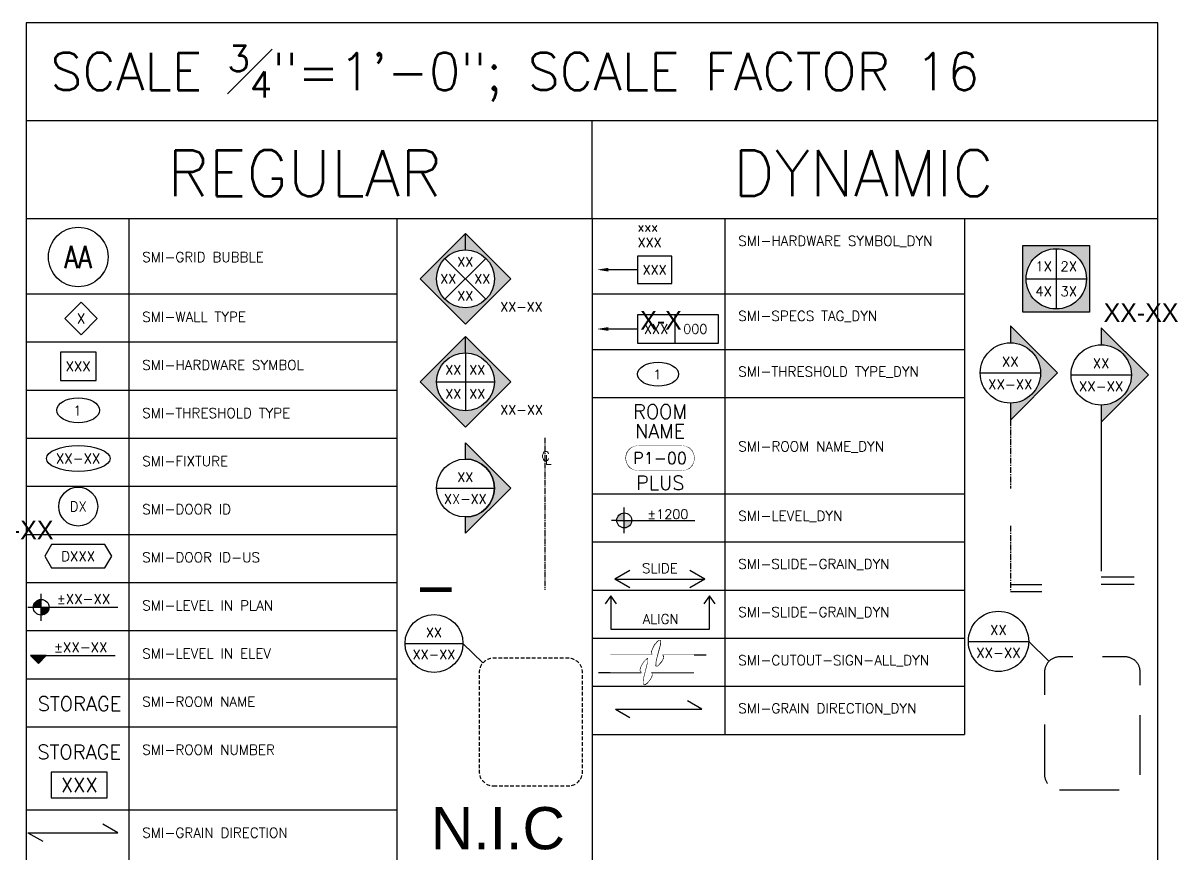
# Model space of a CAD drawing. Header units: inches. Extents: x -11160 to 9368, y -3485 to 2663.
# Drawn here: x -4796.1 to -4643.3, y 946.8 to 1058.4 of the extents above; entities that cross this region are included whole.
import ezdxf
from ezdxf.enums import TextEntityAlignment as Align

# ---------------------------------------------------------------- set-up
doc = ezdxf.new("R2018")
doc.units = ezdxf.units.IN
doc.header["$MEASUREMENT"] = 0
doc.set_wipeout_variables(frame=1)
for name, pattern in [('AUDIT_D_100415104425-1', [0]), ('CENTER', [2, 1.25, -0.25, 0.25, -0.25]), ('CENTER2', [1.125, 0.75, -0.125, 0.125, -0.125]), ('HIDDENX2', [0.75, 0.5, -0.25]), ('PHANTOM2', [1.25, 0.625, -0.125, 0.125, -0.125, 0.125, -0.125])]:
    doc.linetypes.add(name, pattern=pattern)
doc.layers.add('A-ARCH-NOTE', color=2, linetype='AUDIT_D_100415104425-1', lineweight=20)
doc.layers.add('SM-A-NOTE', color=2, linetype='Continuous')
doc.layers.add('SM-I-Ctrl-Wout', color=197, linetype='Continuous')
doc.styles.add('ATTRIBUTES', font='romans.shx')
doc.styles.add('ATTRIBUTES-1', font='romans.shx', dxfattribs={"height": 0.082031})
doc.styles.add('SIMPLEX', font='simplex.shx')
doc.styles.add('SMI-1', font='romans.shx', dxfattribs={"height": 0.082031})
doc.styles.add('SMI-16', font='romans.shx', dxfattribs={"height": 1.332031})
doc.styles.add('SMM-1', font='romans.shx', dxfattribs={"height": 2})
doc.styles.add('SMM-BOLD', font='arial.ttf', dxfattribs={"height": 0.5})

# ---------------------------------------------------------------- blocks, each defined once
blk = doc.blocks.new('SMI-cline-symbol')
at = {"color": 2, "char_height": 0.082, "width": 2.236011, "style": 'SMI-1'}
for s, insert, attachment_point in [('C', (-0.0294, 0.1137), 1), ('L', (0, 0), 7)]:
    blk.add_mtext(s, dxfattribs=dict(at, insert=insert, attachment_point=attachment_point))
blk = doc.blocks.new('SMI-4_way_angled_elevation_symbol')
at = {"color": 2}
for p, q in [((4.36, 4.36), (-4.36, -4.36)), ((-4.36, 4.36), (4.36, -4.36))]:
    blk.add_line(p, q, dxfattribs=at)
blk.add_circle((0, 0), 6.17, dxfattribs=at)
at = {"color": 2, "style": 'ATTRIBUTES-1'}
for p in [(0, 3.62), (-3.62, 0), (3.62, 0), (0, -3.62)]:
    blk.add_attdef('NO', text='', height=2, dxfattribs=at).set_placement(p, align=Align.MIDDLE_CENTER)
blk.add_attdef('PAGE', text='', height=2, dxfattribs=at).set_placement((7.41, -4.97), align=Align.TOP_LEFT)
blk = doc.blocks.new('SMM-reference-bubble')
at = {"color": 3}
blk.add_line((-6.17, 0), (6.17, 0), dxfattribs=at)
blk.add_circle((0, 0), 6.17, dxfattribs=at)
at = {"color": 2, "style": 'ATTRIBUTES-1'}
for tag, p in [('NO', (0, 2.34)), ('PAGE', (0, -2.34))]:
    blk.add_attdef(tag, text='', height=2, dxfattribs=at).set_placement(p, align=Align.MIDDLE_CENTER)
blk = doc.blocks.new('SMI-4way-elev_dyn')
h = blk.add_hatch(color=8)
h.paths.add_polyline_path([(-0.2802, 0.2802), (-0.2802, -0.2802), (0.2802, -0.2802), (0.2802, 0.2802)])
h.paths.add_polyline_path([(0.2531, 0, 1), (-0.2531, 0, 1)], flags=16)
h.paths.add_polyline_path([(-0.1881, -0.1666), (-0.0065, -0.1666), (-0.0065, -0.0436), (-0.1881, -0.0436)], flags=8)
h.paths.add_polyline_path([(0.0221, -0.1666), (0.1998, -0.1666), (0.1998, -0.0436), (0.0221, -0.0436)], flags=8)
h.paths.add_polyline_path([(0.0221, 0.0436), (0.1998, 0.0436), (0.1998, 0.1666), (0.0221, 0.1666)], flags=8)
h.paths.add_polyline_path([(-0.194, 0.0436), (-0.0397, 0.0436), (-0.0397, 0.1666), (-0.194, 0.1666)], flags=8)
at = {"color": 3}
for p, q in [((0, 0.2531), (0, -0.2531)), ((-0.2531, 0), (0.2531, 0))]:
    blk.add_line(p, q, dxfattribs=at)
at = {"color": 8}
blk.add_lwpolyline([(-0.2802, -0.2802), (-0.2802, 0.2802), (0.2802, 0.2802), (0.2802, -0.2802)], close=True, dxfattribs=at)
at = {"color": 3}
blk.add_circle((0, 0), 0.2531, dxfattribs=at)
at = {"color": 8}
blk.add_circle((0, 0), 0.2531, dxfattribs=at)
at = {"color": 2, "style": 'ATTRIBUTES-1'}
for tag, p in [('N1', (-0.1051, 0.1051)), ('N2', (0.1051, 0.1051)), ('N4', (-0.1051, -0.1051)), ('N3', (0.1051, -0.1051))]:
    blk.add_attdef(tag, text='', height=0.082, dxfattribs=at).set_placement(p, align=Align.MIDDLE_CENTER)
at = {"color": 2, "lineweight": 30, "flags": 104}
blk.add_attdef('PAGE', text='', height=0.082, dxfattribs=at).set_placement((0.398, -0.2046), align=Align.TOP_LEFT)
blk = doc.blocks.new('*U141')
at = {"color": 3}
blk.add_line((0, -44.7), (6.74, -44.7), dxfattribs=at)
at = {"color": 5}
blk.add_line((0, -46.22), (6.74, -46.22), dxfattribs=at)
at = {"color": 5, "linetype": 'CENTER'}
for points in [[(0, -9.66), (0, -24.23)], [(0, -32.17), (0, -46.22)]]:
    blk.add_lwpolyline(points, dxfattribs=at)
blk = doc.blocks.new('*U142')
at = {"layer": 'A-ARCH-NOTE', "color": 3}
blk.add_lwpolyline([(-4.63, -4.76, -1), (-4.63, 0.53), (4.63, 0.53, -1), (4.63, -4.76)], format="xyb", close=True, dxfattribs=at)
at = {"color": 0, "style": 'SIMPLEX'}
blk.add_attdef('P1-00', text='', height=2.5, dxfattribs=at).set_placement((0, -2.11), align=Align.MIDDLE)
at = {"layer": 'A-ARCH-NOTE', "color": 4, "style": 'ATTRIBUTES-1'}
for tag, p in [('RM_NAME2', (0, 6.3)), ('RM_NAME', (0, 2.14)), ('MISC', (0.03, -8.89))]:
    blk.add_attdef(tag, text='', height=3, dxfattribs=at).set_placement(p, align=Align.CENTER)
blk.add_wipeout([(0, 0.53), (4.63, 0.53), (4.91, 0.51), (5.09, 0.49), (5.57, 0.35), (5.95, 0.17), (6.3, -0.07), (6.63, -0.39), (6.93, -0.82), (7.09, -1.15), (7.22, -1.62), (7.27, -2.11), (7.22, -2.61), (7.09, -3.08), (6.93, -3.41), (6.63, -3.84), (6.3, -4.16), (5.95, -4.4), (5.57, -4.58), (5.09, -4.72), (4.91, -4.74), (4.63, -4.76), (0, -4.76), (-4.63, -4.76), (-4.91, -4.74), (-5.09, -4.72), (-5.57, -4.58), (-5.95, -4.4), (-6.3, -4.16), (-6.63, -3.84), (-6.93, -3.41), (-7.09, -3.08), (-7.22, -2.61), (-7.27, -2.11), (-7.22, -1.62), (-7.09, -1.15), (-6.93, -0.82), (-6.63, -0.39), (-6.3, -0.07), (-5.95, 0.17), (-5.57, 0.35), (-5.09, 0.49), (-4.91, 0.51), (-4.63, 0.53)]).dxf.layer = 'SM-I-Ctrl-Wout'
blk = doc.blocks.new('*U145')
at = {"color": 1}
blk.add_lwpolyline([(0, -2.91), (7.29, -2.91), (7.29, 2.91), (0, 2.91)], close=True, dxfattribs=at)
blk.add_lwpolyline([(-6.19, 0.02, 0.8, 0, 0), (-8.59, 0.02, 0, 0, 0)], format="xyseb", dxfattribs=at)
for points in [[(-4.2, 0.02), (-6.19, 0.02)], [(0, 0.02), (-4.2, 0.02)]]:
    blk.add_lwpolyline(points, dxfattribs=at)
at = {"color": 2, "style": 'ATTRIBUTES-1'}
for tag, p in [('NAME2', (0, 9.13)), ('NAME1', (0, 5.82))]:
    blk.add_attdef(tag, text='', height=2, dxfattribs=at).set_placement(p, align=Align.MIDDLE_LEFT)
blk.add_attdef('NO.', text='', height=2, dxfattribs=at).set_placement((3.64, 0), align=Align.MIDDLE_CENTER)
blk = doc.blocks.new('*U168')
at = {"color": 1}
blk.add_line((7.93, 3.02), (7.93, -2.98), dxfattribs=at)
at = {"color": 0}
blk.add_lwpolyline([(0, -2.98), (17.23, -2.98), (17.23, 3.02), (0, 3.02)], close=True, dxfattribs=at)
at = {"color": 1, "linetype": 'ByBlock'}
blk.add_lwpolyline([(-6.22, 0.02, 0.8, 0, 0), (-8.62, 0.02, 0, 0, 0)], format="xyseb", dxfattribs=at)
for points in [[(-4.8, 0.02), (-6.22, 0.02)], [(0, 0.02), (-4.8, 0.02)]]:
    blk.add_lwpolyline(points, dxfattribs=at)
at = {"color": 2, "lineweight": 30, "flags": 104}
blk.add_attdef('NAME', text='', height=2, dxfattribs=at).set_placement((0.57, 3.83), align=Align.BOTTOM_LEFT)
at = {"color": 2, "style": 'SMM-1'}
blk.add_attdef('TYP', text='', height=2, dxfattribs=at).set_placement((3.96, 0.02), align=Align.MIDDLE_CENTER)
blk.add_attdef('XXX', text='', height=2, dxfattribs=at).set_placement((9.73, 0.02), align=Align.MIDDLE_LEFT)
blk = doc.blocks.new('*U147')
at = {"linetype": 'ByBlock'}
for points in [[(-0.328, 0.188), (0.129, 0.188, -0.35878), (0.113, 0.222, -0.158891), (0.191, 0.34, -0.660676), (0.202, 0.336, -0.099894), (0.193, 0.272), (0.16, 0.144, 0.063527), (0.151, 0.074, 0.712672), (0.172, 0.064, 0.165502), (0.24, 0.151, 0.321469), (0.232, 0.188), (0.69, 0.188)], [(-0.457, 0), (0, 0, -0.35878), (-0.015, 0.034, -0.158891), (0.062, 0.152, -0.660676), (0.073, 0.148, -0.099894), (0.064, 0.084), (0.032, -0.044, 0.063527), (0.023, -0.113, 0.712672), (0.043, -0.124, 0.165502), (0.112, -0.036, 0.321469), (0.104, 0), (0.561, 0)]]:
    blk.add_lwpolyline(points, format="xyb", dxfattribs=at)
at = {"color": 191, "linetype": 'ByBlock'}
blk.add_wipeout([(-0.328, 0.188), (-0.328, 0), (0, 0), (-0.007, 0.005), (-0.011, 0.009), (-0.014, 0.014), (-0.016, 0.021), (-0.016, 0.027), (-0.015, 0.034), (-0.012, 0.045), (-0.009, 0.055), (-0.004, 0.067), (0.002, 0.078), (0.009, 0.091), (0.014, 0.099), (0.021, 0.11), (0.027, 0.117), (0.034, 0.125), (0.039, 0.131), (0.046, 0.138), (0.052, 0.144), (0.059, 0.15), (0.065, 0.154), (0.069, 0.154), (0.071, 0.149), (0.073, 0.144), (0.073, 0.131), (0.072, 0.115), (0.07, 0.105), (0.068, 0.096), (0.064, 0.084), (0.061, 0.069), (0.058, 0.059), (0.055, 0.049), (0.052, 0.035), (0.048, 0.02), (0.045, 0.01), (0.041, -0.008), (0.038, -0.019), (0.034, -0.034), (0.031, -0.048), (0.027, -0.063), (0.025, -0.08), (0.023, -0.098), (0.023, -0.117), (0.024, -0.121), (0.026, -0.124), (0.029, -0.126), (0.037, -0.127), (0.046, -0.122), (0.055, -0.115), (0.063, -0.109), (0.074, -0.098), (0.08, -0.091), (0.089, -0.079), (0.096, -0.069), (0.101, -0.06), (0.106, -0.05), (0.112, -0.036), (0.114, -0.026), (0.114, -0.017), (0.111, -0.009), (0.106, -0.002), (0.104, 0), (0.561, 0), (0.561, 0.188), (0.232, 0.188), (0.237, 0.183), (0.24, 0.177), (0.242, 0.171), (0.243, 0.166), (0.243, 0.16), (0.241, 0.154), (0.239, 0.147), (0.236, 0.141), (0.231, 0.13), (0.227, 0.122), (0.22, 0.112), (0.216, 0.106), (0.211, 0.099), (0.205, 0.093), (0.199, 0.086), (0.193, 0.081), (0.187, 0.076), (0.181, 0.071), (0.175, 0.066), (0.172, 0.064), (0.169, 0.062), (0.165, 0.061), (0.162, 0.061), (0.16, 0.061), (0.158, 0.062), (0.155, 0.064), (0.153, 0.066), (0.152, 0.068), (0.151, 0.07), (0.151, 0.074), (0.152, 0.087), (0.153, 0.104), (0.156, 0.126), (0.159, 0.14), (0.162, 0.15), (0.164, 0.16), (0.168, 0.173), (0.169, 0.18), (0.172, 0.19), (0.176, 0.204), (0.179, 0.217), (0.182, 0.228), (0.185, 0.24), (0.189, 0.254), (0.193, 0.27), (0.196, 0.28), (0.198, 0.287), (0.2, 0.298), (0.201, 0.308), (0.202, 0.315), (0.202, 0.326), (0.202, 0.33), (0.201, 0.337), (0.201, 0.337), (0.199, 0.34), (0.198, 0.341), (0.194, 0.342), (0.191, 0.34), (0.186, 0.336), (0.177, 0.328), (0.168, 0.319), (0.16, 0.31), (0.149, 0.297), (0.138, 0.279), (0.131, 0.267), (0.125, 0.255), (0.121, 0.245), (0.117, 0.235), (0.113, 0.222), (0.112, 0.212), (0.113, 0.206), (0.116, 0.199), (0.12, 0.194), (0.123, 0.191), (0.129, 0.188)], dxfattribs=at).dxf.layer = 'SM-I-Ctrl-Wout'
blk = doc.blocks.new('SMI-section_right')
at = {"color": 3}
blk.add_line((-6.17, 0), (6.17, 0), dxfattribs=at)
blk.add_circle((0, 0), 6.17, dxfattribs=at)
at = {"color": 2, "style": 'ATTRIBUTES-1'}
for tag, p in [('NO', (0, 2.34)), ('PAGE', (0, -2.34))]:
    blk.add_attdef(tag, text='', height=2, dxfattribs=at).set_placement(p, align=Align.MIDDLE_CENTER)
blk = doc.blocks.new('SM_TAG FULL ARROW')
for points in [[(6.17, 0), (9.66, 0), (0, 9.66), (-9.66, 0), (-6.17, 0, -1)], [(-6.17, 0), (-9.66, 0), (0, -9.66), (9.66, 0), (6.17, 0, -1)]]:
    blk.add_hatch(color=252).paths.add_polyline_path(points)
at = {"color": 8}
blk.add_line((6.17, 0), (9.66, 0), dxfattribs=at)
blk.add_line((6.17, 0), (9.66, 0), dxfattribs=at)
blk.add_lwpolyline([(-9.66, 0), (0, 9.66), (9.66, 0), (0, -9.66)], close=True, dxfattribs=at)
blk.add_circle((0, 0), 6.17, dxfattribs=at)
blk = doc.blocks.new('SMI-4_way_elevation_symbol')
at = {"color": 3}
for p, q in [((0, 6.17), (0, -6.17)), ((-6.17, 0), (6.17, 0))]:
    blk.add_line(p, q, dxfattribs=at)
blk.add_circle((0, 0), 6.17, dxfattribs=at)
at = {"color": 2, "style": 'ATTRIBUTES-1'}
for p in [(-2.56, 2.56), (2.56, 2.56), (-2.56, -2.56), (2.56, -2.56)]:
    blk.add_attdef('NO', text='', height=2, dxfattribs=at).set_placement(p, align=Align.MIDDLE_CENTER)
blk.add_attdef('PAGE', text='', height=2, dxfattribs=at).set_placement((7.44, -4.99), align=Align.TOP_LEFT)
blk = doc.blocks.new('SM_TAG ARROW')
blk.add_hatch(color=8).paths.add_polyline_path([(0, -6.17), (0, -9.66), (9.66, 0), (0, 9.66), (0, 6.17, -1)])
at = {"color": 8}
blk.add_lwpolyline([(0, -6.17, 1), (0, 6.17), (0, 9.66), (9.66, 0), (0, -9.66)], format="xyb", close=True, dxfattribs=at)
blk = doc.blocks.new('*U149')
at = {"color": 3}
blk.add_ellipse((4.3, -0.07), major_axis=(4.38, 0), ratio=0.581778, dxfattribs=at)
at = {"color": 2, "style": 'ATTRIBUTES-1'}
blk.add_attdef('TRASH_NO.', text='', height=2, dxfattribs=at).set_placement((4.13, -1.14), align=Align.CENTER)
blk = doc.blocks.new('*U150')
h = blk.add_hatch(color=9)
h.paths.add_polyline_path([(0, 1.6, 0.414214), (-1.6, 0), (0, 0)])
h.paths.add_polyline_path([(1.6, 0), (0, 0), (0, -1.6, 0.414214)])
at = {"color": 3}
for p, q in [((0, -2.75), (0, 2.75)), ((-1.6, 0), (-2.75, 0)), ((-1.6, 0), (15.05, 0))]:
    blk.add_line(p, q, dxfattribs=at)
blk.add_circle((0, 0), 1.6, dxfattribs=at)
at = {"color": 2, "style": 'ATTRIBUTES-1'}
blk.add_attdef('LEVEL', text='', height=2, dxfattribs=at).set_placement((4.92, -0.27), align=Align.BOTTOM_LEFT)
blk = doc.blocks.new('SMI-grain_direction_DYN')
for p, q in [((0, 0), (3.05, -1.76)), ((0, 0), (18.36, 0)), ((18.36, 0), (15.31, 1.76))]:
    blk.add_line(p, q)
blk = doc.blocks.new('*U156')
at = {"color": 1}
for points in [[(0.0477, -0.0674), (0, 0), (-0.0477, -0.0674)], [(0, 0), (0, -0.2781), (0.8279, -0.2781), (0.8279, 0)], [(0.8755, -0.0674), (0.8279, 0), (0.7802, -0.0674)]]:
    blk.add_lwpolyline(points, dxfattribs=at)
at = {"color": 2, "style": 'SMM-1', "flags": 8}
blk.add_attdef('ALIGN', text='', height=0.082, dxfattribs=at).set_placement((0.4191, -0.194), align=Align.MIDDLE_CENTER)
blk = doc.blocks.new('SMI-walltype')
at = {"color": 3}
blk.add_lwpolyline([(-0.0013, -0.1357), (0.1348, 0.0004), (-0.0013, 0.1365), (-0.1374, 0.0004)], close=True, dxfattribs=at)
at = {"color": 2, "style": 'ATTRIBUTES-1'}
blk.add_attdef('WALL_TYPE_NO.', text='', height=0.082, dxfattribs=at).set_placement((0, 0), align=Align.MIDDLE_CENTER)
blk = doc.blocks.new('*U163')
at = {"color": 1}
for p, q in [((-0.2515, 0.0722), (-0.3765, 0)), ((0.3765, 0), (0.2515, -0.0722))]:
    blk.add_line(p, q, dxfattribs=at)
blk.add_lwpolyline([(-0.2515, -0.0722), (-0.3765, 0), (0.3765, 0), (0.2515, 0.0722)], dxfattribs=at)
at = {"color": 2, "style": 'SMI-1', "flags": 8}
blk.add_attdef('TEXT', text='', height=0.082, dxfattribs=at).set_placement((0, 0.0925), align=Align.MIDDLE_CENTER)
blk = doc.blocks.new('*U164')
at = {"color": 5, "linetype": 'CENTER'}
blk.add_line((0, -0.3963), (0, -1.7573), dxfattribs=at)
at = {"color": 3}
blk.add_line((0, -1.6948), (0.2763, -1.6948), dxfattribs=at)
at = {"color": 5}
blk.add_line((0, -1.7573), (0.2763, -1.7573), dxfattribs=at)
blk = doc.blocks.new('*U204')
h = blk.add_hatch(color=8)
edge = h.paths.add_edge_path()
edge.add_line((0.3963, 0), (0, 0.3963))
edge.add_line((0, 0.3963), (0, 0.2531))
edge.add_arc((0, 0), 0.2531, -90, 90, ccw=False)
edge.add_line((0, -0.2531), (0, -0.3963))
edge.add_line((0, -0.3963), (0.3963, 0))
at = {"color": 3}
blk.add_line((-0.2531, 0), (0.2531, 0), dxfattribs=at)
at = {"color": 8}
blk.add_lwpolyline([(0.3963, 0), (0, 0.3963), (0, 0.2531, -1), (0, -0.2531), (0, -0.3963)], format="xyb", close=True, dxfattribs=at)
at = {"color": 3}
blk.add_circle((0, 0), 0.2531, dxfattribs=at)
at = {"color": 2, "style": 'SMI-1', "flags": 8}
for tag, p in [('NO', (0, 0.096)), ('PAGE', (0, -0.096))]:
    blk.add_attdef(tag, text='', height=0.082, dxfattribs=at).set_placement(p, align=Align.MIDDLE_CENTER)
blk = doc.blocks.new('SMI-room_number')
at = {"color": 3}
blk.add_lwpolyline([(0, -0.1074), (0.4683, -0.1074), (0.4683, 0.1074), (0, 0.1074)], close=True, dxfattribs=at)
at = {"color": 4, "style": 'ATTRIBUTES'}
blk.add_attdef('R_NAME', text='', height=0.1197, dxfattribs=at).set_placement((0.2341, 0.2773), align=Align.MIDDLE_CENTER)
at = {"color": 2, "style": 'ATTRIBUTES'}
blk.add_attdef('NO.', text='', height=0.1197, dxfattribs=at).set_placement((0.2341, 0), align=Align.MIDDLE_CENTER)
blk = doc.blocks.new('SMI-room_name')
at = {"color": 4, "style": 'ATTRIBUTES'}
blk.add_attdef('R_NAME', text='', height=0.1197, dxfattribs=at).set_placement((0, 0), align=Align.MIDDLE_CENTER)
blk = doc.blocks.new('*U205')
at = {"color": 3}
for p, q in [((-0.6397, 0.6876), (-0.1335, 0.6876)), ((-0.1335, 0.6876), (0.0366, 0.521))]:
    blk.add_line(p, q, dxfattribs=at)
at = {"color": 3, "linetype": 'HIDDENX2', "flags": 128}
blk.add_lwpolyline([(0.125, -0.5576), (0.6769, -0.5576, 0.414214), (0.8019, -0.4326), (0.8019, 0.4326, 0.414214), (0.6769, 0.5576), (0.125, 0.5576, 0.414214), (0, 0.4326), (0, -0.4326, 0.414214)], format="xyb", close=True, dxfattribs=at)
at = {"color": 3}
blk.add_circle((-0.3866, 0.6876), 0.2531, dxfattribs=at)
at = {"color": 2, "style": 'SMI-1', "flags": 8}
for tag, p in [('#', (-0.3866, 0.7836)), ('##', (-0.3866, 0.5916))]:
    blk.add_attdef(tag, text='', height=0.082, dxfattribs=at).set_placement(p, align=Align.MIDDLE_CENTER)
blk = doc.blocks.new('SMI-grid_bubble')
at = {"linetype": 'Continuous'}
blk.add_circle((0, 0), 0.25, dxfattribs=at)
at = {"color": 2, "linetype": 'Continuous', "style": 'SMI-1', "width": 0.8}
blk.add_attdef('XX', text='', height=0.1875, dxfattribs=at).set_placement((0, 0), align=Align.MIDDLE_CENTER)
blk = doc.blocks.new('SMI-hardware_symbol')
at = {"color": 1}
blk.add_lwpolyline([(-0.1493, -0.1193), (0.1494, -0.1193), (0.1494, 0.1192), (-0.1493, 0.1192)], close=True, dxfattribs=at)
at = {"color": 2, "style": 'ATTRIBUTES-1'}
blk.add_attdef('NO.', text='', height=0.082, dxfattribs=at).set_placement((0, 0), align=Align.MIDDLE_CENTER)
blk = doc.blocks.new('SMI-trash_type')
at = {"color": 3}
blk.add_ellipse((0, 0), major_axis=(0.1797, 0), ratio=0.581778, dxfattribs=at)
at = {"color": 2, "style": 'ATTRIBUTES-1'}
blk.add_attdef('TRASH_NO.', text='', height=0.082, dxfattribs=at).set_placement((-0.0072, -0.0441), align=Align.CENTER)
blk = doc.blocks.new('SMI-fixture')
at = {"color": 3}
blk.add_ellipse((0, 0), major_axis=(0.2668, 0), ratio=0.405564, dxfattribs=at)
at = {"color": 2, "style": 'ATTRIBUTES-1'}
blk.add_attdef('FIXTURE_NO.', text='', height=0.082, dxfattribs=at).set_placement((0, 0), align=Align.MIDDLE_CENTER)
blk = doc.blocks.new('SMI-door-ID')
at = {"color": 2}
blk.add_circle((-0.001, -0.0007), 0.1633, dxfattribs=at)
at = {"color": 2, "style": 'ATTRIBUTES-1'}
blk.add_attdef('DOOR_NO.', text='', height=0.082, dxfattribs=at).set_placement((0, 0), align=Align.MIDDLE_CENTER)
blk = doc.blocks.new('SMI-door-ID-US')
at = {"color": 2}
blk.add_lwpolyline([(0.2243, 0.0986), (-0.2241, 0.0986), (-0.281, 0), (-0.2241, -0.0986), (0.2243, -0.0986), (0.2812, 0)], close=True, dxfattribs=at)
at = {"color": 2, "style": 'ATTRIBUTES-1'}
blk.add_attdef('DOOR_ID', text='', height=0.082, dxfattribs=at).set_placement((0, 0), align=Align.MIDDLE_CENTER)
blk = doc.blocks.new('SMI-level_in_plan')
at = {"color": 3}
for p, q in [((0, -0.1129), (0, 0.1129)), ((-0.1129, 0), (0.6433, 0)), ((-0.0652, 0.0089), (-0.0089, 0.0652)), ((-0.0641, 0), (0.0016, 0.0658)), ((-0.062, 0.022), (-0.022, 0.062)), ((-0.0542, 0), (0, 0.0542)), ((-0.0442, 0), (0, 0.0442)), ((-0.0343, 0), (0, 0.0343)), ((-0.0244, 0), (0, 0.0244)), ((-0.0144, 0), (0, 0.0144)), ((-0.0045, 0), (0, 0.0045)), ((0.0641, 0), (-0.0016, -0.0658)), ((0.0045, 0), (0, -0.0045)), ((0.0244, 0), (0, -0.0244)), ((0.0144, 0), (0, -0.0144)), ((0.0343, 0), (0, -0.0343)), ((0.0442, 0), (0, -0.0442)), ((0.0542, 0), (0, -0.0542)), ((0.0652, -0.0089), (0.0089, -0.0652)), ((0.062, -0.022), (0.022, -0.062))]:
    blk.add_line(p, q, dxfattribs=at)
blk.add_circle((0, 0), 0.0658, dxfattribs=at)
at = {"color": 2, "style": 'ATTRIBUTES-1'}
blk.add_attdef('LEVEL', text='', height=0.082, dxfattribs=at).set_placement((0.3545, 0.0702), align=Align.MIDDLE_CENTER)
blk = doc.blocks.new('SMI-level_in_elev')
at = {"color": 3}
for p, q in [((-0.0658, 0.0658), (0.6433, 0.0658)), ((-0.06, 0.06), (-0.0542, 0.0658)), ((-0.055, 0.055), (-0.0442, 0.0658)), ((-0.05, 0.05), (-0.0343, 0.0658)), ((-0.0451, 0.0451), (-0.0244, 0.0658)), ((-0.0401, 0.0401), (-0.0144, 0.0658)), ((-0.0351, 0.0351), (-0.0045, 0.0658)), ((0.0045, 0.0658), (-0.0307, 0.0307)), ((0.0144, 0.0658), (-0.0257, 0.0257)), ((0.0244, 0.0658), (-0.0207, 0.0207)), ((0.0343, 0.0658), (-0.0157, 0.0157)), ((0.0442, 0.0658), (-0.0108, 0.0108)), ((0.0542, 0.0658), (-0.0058, 0.0058)), ((0.0641, 0.0658), (-0.0008, 0.0008))]:
    blk.add_line(p, q, dxfattribs=at)
blk.add_lwpolyline([(-0.0658, 0.0658), (0, 0), (0.0658, 0.0658), (-0.0658, 0.0658)], dxfattribs=at)
at = {"color": 2, "style": 'ATTRIBUTES-1'}
blk.add_attdef('LEVEL', text='', height=0.082, dxfattribs=at).set_placement((0.3545, 0.136), align=Align.MIDDLE_CENTER)
blk = doc.blocks.new('SMI-grain_direction')
at = {"color": 1}
for p, q in [((-0.7529, 0), (0, 0)), ((-0.7529, 0), (-0.6279, -0.0722)), ((0, 0), (-0.125, 0.0722))]:
    blk.add_line(p, q, dxfattribs=at)

msp = doc.modelspace()

# ---------------------------------------------------------------- linework, layer by layer
at = {"color": 30}
msp.add_line((-4719.69889, 1032.02387), (-4719.69889, 1045.18963), dxfattribs=at)
for p, q in [((-4781.87545, 1032.02387), (-4781.87545, 923.30146)), ((-4745.89385, 1032.02387), (-4745.89385, 916.84145)), ((-4701.86985, 1032.02387), (-4701.86985, 962.78472)), ((-4669.697, 1032.02387), (-4669.697, 962.78472)), ((-4795.64735, 1021.94266), (-4745.89385, 1021.94266)), ((-4719.69889, 1021.94266), (-4669.697, 1021.94266)), ((-4795.64735, 1015.48265), (-4745.89385, 1015.48265)), ((-4719.69889, 1014.46478), (-4669.697, 1014.46478)), ((-4795.64735, 1009.02265), (-4745.89385, 1009.02265)), ((-4719.69889, 1008.00477), (-4669.697, 1008.00477)), ((-4795.64735, 1002.56264), (-4745.89385, 1002.56264)), ((-4795.64735, 996.10263), (-4745.89385, 996.10263)), ((-4795.64735, 989.64262), (-4745.89385, 989.64262)), ((-4719.69889, 988.62475), (-4669.697, 988.62475)), ((-4795.64735, 983.18262), (-4745.89385, 983.18262)), ((-4719.69889, 982.16474), (-4669.697, 982.16474)), ((-4795.64735, 976.72261), (-4745.89385, 976.72261)), ((-4795.64735, 970.2626), (-4745.89385, 970.2626)), ((-4795.64735, 963.8026), (-4745.89385, 963.8026)), ((-4719.69889, 962.78472), (-4669.697, 962.78472)), ((-4795.64735, 952.65434), (-4745.89385, 952.65434))]:
    msp.add_line(p, q)
at = {"color": 8, "linetype": 'CENTER2'}
msp.add_line((-4726.03682, 1002.59316), (-4726.03682, 982.20484), dxfattribs=at)
at = {"color": 3}
msp.add_line((-4737.01839, 974.99897), (-4734.33558, 972.3864), dxfattribs=at)
at = {"color": 30}
for points in [[(-4643.75043, 1045.18963), (-4643.75043, 1058.35539), (-4795.64735, 1058.35539), (-4795.64735, 1045.18963)], [(-4643.75043, 1032.02387), (-4643.75043, 1045.18963), (-4795.64735, 1045.18963), (-4795.64735, 1032.02387)], [(-4719.69889, 1032.02387), (-4795.64735, 1032.02387), (-4795.64735, 903.92144), (-4719.69889, 903.92144)]]:
    msp.add_lwpolyline(points, dxfattribs=at)
msp.add_lwpolyline([(-4719.69889, 903.92144), (-4643.75043, 903.92144), (-4643.75043, 1032.02387), (-4719.69889, 1032.02387)], close=True, dxfattribs=at)
at = {"color": 5, "linetype": 'PHANTOM2', "ltscale": 0.5}
msp.add_lwpolyline([(-4742.79002, 1002.59316, 0, 0, 0), (-4742.79002, 982.20484, 0.62992, 0.62992, 0), (-4738.54574, 982.20484, 0, 0, 0)], format="xyseb", dxfattribs=at)
at = {"color": 3, "linetype": 'HIDDENX2', "flags": 128}
msp.add_lwpolyline([(-4732.92533, 955.87279), (-4722.88296, 955.87279, 0.414213562), (-4720.96296, 957.79279), (-4720.96296, 971.08349, 0.414213562), (-4722.88296, 973.00349), (-4732.92533, 973.00349, 0.414213562), (-4734.84533, 971.08349), (-4734.84533, 957.79279, 0.414213562)], format="xyb", close=True, dxfattribs=at)

# ---------------------------------------------------------------- block references
at = {"color": 0}
ref = msp.add_blockref('SMI-grid_bubble', (-4788.66957, 1026.89652), dxfattribs=dict(at, xscale=16, yscale=16, zscale=16))
ref.add_attrib('XX', 'AA', dxfattribs={"color": 0, "linetype": 'Continuous', "height": 3, "style": 'SMI-1', "width": 0.8}).set_placement((-4788.66957, 1026.89652), align=Align.MIDDLE_CENTER)
for name, p, xscale, yscale, zscale, values in [('*U145', (-4713.58588, 1025.17871), 0.6299212598425197, 0.6299212598425197, 0.6299212598425197, {'NO.': 'XXX', 'NAME1': 'XXX', 'NAME2': 'xxx'}), ('*U204', (-4663.53701, 1011.31766), 16, 16, 16, {'NO': 'XX', 'PAGE': 'XX-XX'}), ('*U204', (-4651.34538, 1011.06402), 16, 16, 16, {'NO': 'XX', 'PAGE': 'XX-XX'}), ('SMI-hardware_symbol', (-4788.67032, 1012.22385), 16, 16, 16, {'NO.': 'XXX'}), ('*U149', (-4713.53878, 1011.19477), 0.6299212598425197, 0.6299212598425197, 0.6299212598425197, {'TRASH_NO.': '1'}), ('SMI-section_right', (-4736.69352, 995.86974), 0.6299212598425197, 0.6299212598425197, 0.6299212598425197, {'NO': 'XX', 'PAGE': 'XX-XX'}), ('*U150', (-4715.36528, 991.52051), 0.6299212598425197, 0.6299212598425197, 0.6299212598425197, {'LEVEL': '%%p1200'}), ('SMI-door-ID-US', (-4788.67065, 986.70812), 16, 16, 16, {'DOOR_ID': 'DXXX'}), ('*U163', (-4710.58812, 983.61483), 16, 16, 16, {'TEXT': 'SLIDE'}), ('*U156', (-4717.1876, 981.37661), 16, 16, 16, {'ALIGN': 'ALIGN'}), ('SMM-reference-bubble', (-4740.90639, 974.99897), 0.6299212598425197, 0.6299212598425197, 0.6299212598425197, {'NO': 'XX', 'PAGE': 'XX-XX'}), ('*U205', (-4658.9441, 964.26425), 16, 16, 16, {'#': 'XX', '##': 'XX-XX'}), ('SMI-room_name', (-4788.48806, 966.89009), 16, 16, 16, {'R_NAME': 'STORAGE'}), ('SMI-room_number', (-4792.28456, 955.97487), 16, 16, 16, {'NO.': 'XXX', 'R_NAME': 'STORAGE'})]:
    msp.add_blockref(name, p, dxfattribs=dict(xscale=xscale, yscale=yscale, zscale=zscale)).add_auto_attribs(values)
at = {"xscale": 0.6299212598425208, "yscale": 0.6299212598425208, "zscale": 0.6299212598425208, "rotation": 90}
for p in [(-4736.69352, 1023.96211), (-4736.69352, 1010.1342)]:
    msp.add_blockref('SM_TAG FULL ARROW', p, dxfattribs=at)
ref = msp.add_blockref('SMI-4_way_angled_elevation_symbol', (-4736.69352, 1023.96211), dxfattribs=dict(xscale=0.6299212598425197, yscale=0.6299212598425197, zscale=0.6299212598425197))
ref.add_attrib('PAGE', 'XX-XX', dxfattribs={"color": 2, "height": 1.26, "style": 'ATTRIBUTES-1'}).set_placement((-4732.02666, 1020.83379), align=Align.TOP_LEFT)
ref.add_attrib('NO', 'XX', dxfattribs={"color": 2, "height": 1.26, "style": 'ATTRIBUTES-1'}).set_placement((-4738.97694, 1023.96211), align=Align.MIDDLE_CENTER)
ref.add_attrib('NO', 'XX', dxfattribs={"color": 2, "height": 1.26, "style": 'ATTRIBUTES-1'}).set_placement((-4736.69352, 1021.6787), align=Align.MIDDLE_CENTER)
ref.add_attrib('NO', 'XX', dxfattribs={"color": 2, "height": 1.26, "style": 'ATTRIBUTES-1'}).set_placement((-4734.41011, 1023.96211), align=Align.MIDDLE_CENTER)
ref.add_attrib('NO', 'XX', dxfattribs={"color": 2, "height": 1.26, "style": 'ATTRIBUTES-1'}).set_placement((-4736.69352, 1026.24552), align=Align.MIDDLE_CENTER)
ref = msp.add_blockref('SMI-4way-elev_dyn', (-4657.38065, 1023.96211), dxfattribs=dict(xscale=15.99999999999999, yscale=15.99999999999999, zscale=15.99999999999999))
ref.add_attrib('N1', '1X', dxfattribs={"color": 2, "height": 1.3125, "style": 'ATTRIBUTES-1'}).set_placement((-4659.06255, 1025.644), align=Align.MIDDLE_CENTER)
ref.add_attrib('N2', '2X', dxfattribs={"color": 2, "height": 1.3125, "style": 'ATTRIBUTES-1'}).set_placement((-4655.69876, 1025.644), align=Align.MIDDLE_CENTER)
ref.add_attrib('N3', '3X', dxfattribs={"color": 2, "height": 1.3125, "style": 'ATTRIBUTES-1'}).set_placement((-4655.69876, 1022.28022), align=Align.MIDDLE_CENTER)
ref.add_attrib('N4', '4X', dxfattribs={"color": 2, "height": 1.3125, "style": 'ATTRIBUTES-1'}).set_placement((-4659.06255, 1022.28022), align=Align.MIDDLE_CENTER)
lines = msp.add_mtext('XX-XX', dxfattribs={"color": 2, "insert": (-4651.01251, 1020.68782), "char_height": 2.5, "attachment_point": 1})
ref.add_attrib('PAGE', '', (-4651.01251, 1020.68782), dxfattribs={"flags": 104}).embed_mtext(lines)
at = {"color": 0, "xscale": 16, "yscale": 16, "zscale": 16}
for name, p, values in [('SMI-walltype', (-4788.26735, 1018.62951), {'WALL_TYPE_NO.': 'X'}), ('SMI-trash_type', (-4788.66957, 1006.31007), {'TRASH_NO.': '1'}), ('SMI-fixture', (-4788.66957, 999.83571), {'FIXTURE_NO.': 'XX-XX'}), ('SMI-door-ID', (-4788.65329, 993.38998), {'DOOR_NO.': 'DX'}), ('SMI-level_in_plan', (-4793.63579, 979.84696), {'LEVEL': '%%pXX-XX'}), ('SMI-level_in_elev', (-4794.01243, 972.31118), {'LEVEL': '%%pXX-XX'})]:
    msp.add_blockref(name, p, dxfattribs=at).add_auto_attribs(values)
at = {"color": 1}
ref = msp.add_blockref('*U168', (-4713.58588, 1017.21263), dxfattribs=dict(at, xscale=0.6299212598425197, yscale=0.6299212598425197, zscale=0.6299212598425197))
ref.add_attrib('TYP', 'XXX', dxfattribs={"layer": 'SM-A-NOTE', "height": 1.259843, "style": 'SMM-1'}).set_placement((-4711.08838, 1017.22557), align=Align.MIDDLE_CENTER)
ref.add_attrib('XXX', '000', dxfattribs={"layer": 'SM-A-NOTE', "height": 1.259843, "style": 'SMM-1'}).set_placement((-4707.45524, 1017.22557), align=Align.MIDDLE_LEFT)
lines = msp.add_mtext('X-X', dxfattribs={"color": 2, "insert": (-4713.22817, 1019.6225), "char_height": 2.5, "attachment_point": 1})
ref.add_attrib('NAME', '', (-4713.22817, 1019.6225), dxfattribs={"flags": 104}).embed_mtext(lines)
ref = msp.add_blockref('SMI-4_way_elevation_symbol', (-4736.69352, 1010.1342), dxfattribs=dict(xscale=0.6299212598425197, yscale=0.6299212598425197, zscale=0.6299212598425197))
ref.add_attrib('PAGE', 'XX-XX', dxfattribs={"color": 2, "height": 1.26, "style": 'ATTRIBUTES-1'}).set_placement((-4732.00918, 1006.99088), align=Align.TOP_LEFT)
ref.add_attrib('NO', 'XX', dxfattribs={"color": 2, "height": 1.26, "style": 'ATTRIBUTES-1'}).set_placement((-4738.30814, 1008.51958), align=Align.MIDDLE_CENTER)
ref.add_attrib('NO', 'XX', dxfattribs={"color": 2, "height": 1.26, "style": 'ATTRIBUTES-1'}).set_placement((-4735.07891, 1008.51958), align=Align.MIDDLE_CENTER)
ref.add_attrib('NO', 'XX', dxfattribs={"color": 2, "height": 1.26, "style": 'ATTRIBUTES-1'}).set_placement((-4735.07891, 1011.74881), align=Align.MIDDLE_CENTER)
ref.add_attrib('NO', 'XX', dxfattribs={"color": 2, "height": 1.26, "style": 'ATTRIBUTES-1'}).set_placement((-4738.30814, 1011.74881), align=Align.MIDDLE_CENTER)
for name, p, xscale, yscale, zscale in [('*U141', (-4663.53701, 1011.06402), 0.6299212598425197, 0.6299212598425197, 0.6299212598425197), ('*U164', (-4651.34538, 1011.06402), 16, 16, 16), ('SM_TAG ARROW', (-4736.69352, 995.86974), 0.6299212598425197, 0.6299212598425197, 0.6299212598425197), ('SMI-cline-symbol', (-4726.03682, 999.0245), 15.36000000000001, 15.36000000000001, 15.36000000000001), ('SMI-grain_direction_DYN', (-4716.52437, 966.16324), 0.6299212598425197, 0.6299212598425197, 0.6299212598425197), ('SMI-grain_direction', (-4783.36923, 949.57285), 16, 16, 16)]:
    msp.add_blockref(name, p, dxfattribs=dict(xscale=xscale, yscale=yscale, zscale=zscale))
ref = msp.add_blockref('SMI-4way-elev_dyn', (-4806.79994, 993.95194), dxfattribs=dict(xscale=11.99999999999999, yscale=11.99999999999999, zscale=11.99999999999999))
ref.add_attrib('N1', '1X', dxfattribs={"color": 2, "height": 0.984375, "style": 'ATTRIBUTES-1'}).set_placement((-4808.06136, 995.21336), align=Align.MIDDLE_CENTER)
ref.add_attrib('N2', '2X', dxfattribs={"color": 2, "height": 0.984375, "style": 'ATTRIBUTES-1'}).set_placement((-4805.53852, 995.21336), align=Align.MIDDLE_CENTER)
ref.add_attrib('N3', '3X', dxfattribs={"color": 2, "height": 0.984375, "style": 'ATTRIBUTES-1'}).set_placement((-4805.53852, 992.69052), align=Align.MIDDLE_CENTER)
ref.add_attrib('N4', '4X', dxfattribs={"color": 2, "height": 0.984375, "style": 'ATTRIBUTES-1'}).set_placement((-4808.06136, 992.69052), align=Align.MIDDLE_CENTER)
lines = msp.add_mtext('XX-XX', dxfattribs={"color": 2, "insert": (-4802.02383, 991.49623), "char_height": 2.5, "attachment_point": 1})
ref.add_attrib('PAGE', '', (-4802.02383, 991.49623), dxfattribs={"flags": 104}).embed_mtext(lines)

# ---------------------------------------------------------------- texts
at = {"color": 1, "style": 'SMM-BOLD'}
msp.add_text('N.I.C', height=5.669291, dxfattribs=at).set_placement((-4741.35302, 947.3507))
at = {"char_height": 6.1875, "width": 177.7296358, "attachment_point": 1, "style": 'SMI-16'}
for s, insert in [('\\A1;{\\H0.80808x;SCALE \\H0.7x;\\S3#4;\\H1.4286x;"=1\'-0"; SCALE FACTOR 16} ', (-4792.4117, 1055.31001)), ('REGULAR', (-4776.73445, 1041.25702)), ('DYNAMIC', (-4700.786, 1041.25702))]:
    msp.add_mtext(s, dxfattribs=dict(at, insert=insert))
at = {"color": 2, "char_height": 1.3320312, "attachment_point": 7, "style": 'SMI-16'}
for s, insert in [('SMI-HARDWARE SYMBOL_DYN', (-4700.07193, 1028.27092)), ('SMI-GRID BUBBLE', (-4780.07753, 1026.22414)), ('SMI-WALL TYPE', (-4780.07753, 1018.18971)), ('SMI-SPECS TAG_DYN', (-4700.07193, 1018.18971)), ('SMI-HARDWARE SYMBOL', (-4780.07753, 1011.7297)), ('SMI-THRESHOLD TYPE_DYN', (-4700.07193, 1010.71183)), ('SMI-THRESHOLD TYPE', (-4780.07753, 1005.26969)), ('SMI-ROOM NAME_DYN', (-4700.07193, 1000.65696)), ('SMI-FIXTURE', (-4780.07753, 998.80969)), ('SMI-DOOR ID', (-4780.07753, 992.34968)), ('SMI-LEVEL_DYN', (-4700.07193, 991.3318)), ('SMI-DOOR ID-US', (-4780.07753, 985.88967)), ('SMI-SLIDE-GRAIN_DYN', (-4700.07193, 984.8718)), ('SMI-LEVEL IN PLAN', (-4780.07753, 979.42967)), ('SMI-SLIDE-GRAIN_DYN', (-4700.07193, 978.41179)), ('SMI-LEVEL IN ELEV', (-4780.07753, 972.96966)), ('SMI-CUTOUT-SIGN-ALL_DYN', (-4700.07193, 971.95178)), ('SMI-ROOM NAME', (-4780.07753, 966.50965)), ('SMI-GRAIN DIRECTION_DYN', (-4700.07193, 965.49178)), ('SMI-ROOM NUMBER', (-4780.07753, 960.04965)), ('SMI-GRAIN DIRECTION', (-4780.07753, 948.90139))]:
    msp.add_mtext(s, dxfattribs=dict(at, insert=insert))

# ---------------------------------------------------------------- next in the draw order: block references
at = {"color": 2, "xscale": 0.6299212598425197, "yscale": 0.6299212598425197, "zscale": 0.6299212598425197}
msp.add_blockref('*U142', (-4710.55863, 1001.21185), dxfattribs=at).add_auto_attribs({'MISC': 'PLUS', 'RM_NAME': 'NAME', 'RM_NAME2': 'ROOM', 'P1-00': 'P1-00'})
at = {"xscale": 12.59842519685039, "yscale": 12.59842519685039, "zscale": 12.59842519685039}
msp.add_blockref('*U147', (-4713.08422, 971.10038), dxfattribs=at)

# ---------------------------------------------------------------- next in the draw order: linework, layer by layer
for p, q in [((-4719.69889, 995.08476), (-4669.697, 995.08476)), ((-4719.69889, 975.70474), (-4669.697, 975.70474)), ((-4719.69889, 969.24473), (-4669.697, 969.24473))]:
    msp.add_line(p, q)

doc.saveas('drawing.dxf')
